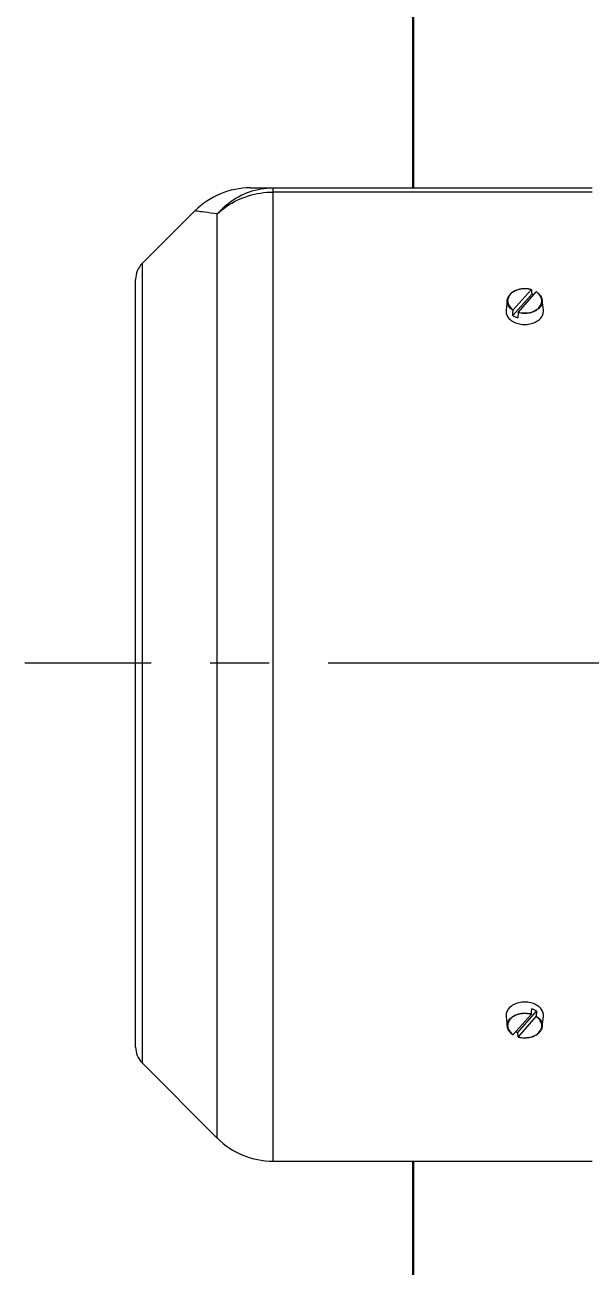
# Model space of a CAD drawing. Header units: millimetres. Extents: x 184 to 2141, y 95 to 1347.
# Drawn here: x 446.2 to 507.2, y 959.8 to 1093.4 of the extents above; entities that cross this region are included whole.
import ezdxf

# ---------------------------------------------------------------- set-up
doc = ezdxf.new("R2010")
doc.units = ezdxf.units.MM
doc.linetypes.add('CENTER', pattern=[50.8, 31.75, -6.35, 6.35, -6.35])
doc.layers.add('gruba', color=7, linetype='Continuous', lineweight=50)
doc.layers.add('oś', color=151, linetype='CENTER')

msp = doc.modelspace()

# ---------------------------------------------------------------- linework, layer by layer
at = {"color": 7, "linetype": 'Continuous'}
for p, q in [((470.509, 1075.877), (472.923, 1075.877)), ((472.923, 1075.877), (507.276, 1075.877)), ((472.923, 1075.877), (472.923, 1075.424)), ((472.923, 1075.424), (472.923, 971.167)), ((507.276, 1075.424), (472.923, 1075.424)), ((464.528, 1073.401), (458.851, 1067.724)), ((466.942, 973.644), (466.942, 1073.079)), ((458.851, 1067.724), (458.851, 1024.73)), ((458.143, 983.445), (458.143, 1066.016)), ((500.777, 1064.442), (498.732, 1062.15)), ((500.72, 1064.92), (498.788, 1062.754)), ((499.353, 1062.505), (501.25, 1064.687)), ((498.155, 1063.806), (498.021, 1062.729)), ((502.033, 1062.729), (501.899, 1063.806)), ((499.332, 1062.455), (499.298, 1061.901)), ((458.851, 1024.73), (458.851, 981.736)), ((498.021, 986.731), (498.155, 985.655)), ((500.72, 986.95), (498.788, 984.783)), ((499.298, 985.012), (501.305, 987.321)), ((499.353, 984.535), (501.25, 986.717)), ((501.305, 987.321), (501.271, 986.767)), ((501.899, 985.655), (502.033, 986.731)), ((499.332, 984.536), (499.298, 985.012)), ((458.851, 981.736), (466.942, 973.644)), ((472.923, 971.167), (507.276, 971.167))]:
    msp.add_line(p, q, dxfattribs=at)
at = {"color": 7, "linetype": 'Continuous', "flags": 128}
for points in [[(466.942, 1073.079), (467.162, 1073.325), (467.391, 1073.562), (467.628, 1073.789), (467.874, 1074.006), (468.128, 1074.212), (468.39, 1074.408), (468.658, 1074.592), (468.934, 1074.765), (469.216, 1074.926), (469.504, 1075.076), (469.797, 1075.213), (470.095, 1075.338), (470.398, 1075.45), (470.705, 1075.549), (471.015, 1075.636), (471.328, 1075.709), (471.644, 1075.769), (471.962, 1075.816), (472.281, 1075.85), (472.602, 1075.87), (472.923, 1075.877)], [(466.942, 1073.079), (467.182, 1073.297), (467.43, 1073.506), (467.687, 1073.705), (467.952, 1073.895), (468.224, 1074.075), (468.504, 1074.244), (468.79, 1074.403), (469.083, 1074.551), (469.382, 1074.688), (469.686, 1074.814), (469.995, 1074.929), (470.309, 1075.032), (470.627, 1075.123), (470.948, 1075.202), (471.273, 1075.27), (471.6, 1075.325), (471.929, 1075.368), (472.259, 1075.399), (472.591, 1075.417), (472.923, 1075.424)], [(466.942, 1073.079), (466.565, 1073.127), (466.217, 1073.172), (465.899, 1073.213), (465.612, 1073.251), (465.356, 1073.286), (465.133, 1073.316), (464.945, 1073.341), (464.791, 1073.363), (464.668, 1073.38), (464.583, 1073.392), (464.536, 1073.398), (464.53, 1073.399)], [(498.193, 1063.398), (498.177, 1063.455), (498.156, 1063.563), (498.148, 1063.672), (498.152, 1063.781), (498.169, 1063.89), (498.198, 1063.997), (498.24, 1064.102), (498.294, 1064.205), (498.331, 1064.262)], [(500.72, 1064.92), (500.574, 1064.957), (500.424, 1064.985), (500.271, 1065.005), (500.116, 1065.015), (499.961, 1065.015), (499.806, 1065.007), (499.652, 1064.989), (499.502, 1064.962), (499.355, 1064.926), (499.213, 1064.882), (499.076, 1064.829), (498.947, 1064.768), (498.825, 1064.7), (498.712, 1064.625), (498.608, 1064.543), (498.514, 1064.455), (498.431, 1064.362), (498.36, 1064.265), (498.3, 1064.163), (498.253, 1064.058), (498.218, 1063.951), (498.196, 1063.842), (498.188, 1063.733), (498.192, 1063.623), (498.21, 1063.514), (498.24, 1063.406), (498.284, 1063.3), (498.339, 1063.198), (498.407, 1063.099), (498.487, 1063.004), (498.577, 1062.915), (498.678, 1062.831), (498.788, 1062.754)], [(500.736, 1064.929), (500.696, 1064.94), (500.558, 1064.973), (500.417, 1064.999), (500.274, 1065.016), (500.129, 1065.026), (499.983, 1065.027), (499.838, 1065.021), (499.694, 1065.007), (499.552, 1064.984), (499.413, 1064.954), (499.277, 1064.917), (499.146, 1064.872), (499.02, 1064.82), (498.9, 1064.761), (498.787, 1064.695), (498.681, 1064.624), (498.584, 1064.547), (498.495, 1064.464), (498.415, 1064.377), (498.345, 1064.286), (498.334, 1064.27)], [(499.353, 1062.505), (499.5, 1062.469), (499.651, 1062.442), (499.804, 1062.424), (499.959, 1062.416), (500.114, 1062.416), (500.269, 1062.426), (500.422, 1062.445), (500.572, 1062.473), (500.719, 1062.51), (500.86, 1062.556), (500.996, 1062.61), (501.124, 1062.672), (501.245, 1062.741), (501.357, 1062.817), (501.459, 1062.9), (501.552, 1062.988), (501.633, 1063.082), (501.703, 1063.18), (501.761, 1063.282), (501.807, 1063.387), (501.839, 1063.494), (501.859, 1063.603), (501.866, 1063.713), (501.86, 1063.823), (501.84, 1063.932), (501.808, 1064.04), (501.763, 1064.145), (501.706, 1064.247), (501.636, 1064.345), (501.555, 1064.439), (501.463, 1064.528), (501.361, 1064.611), (501.25, 1064.687)], [(500.742, 1064.918), (500.741, 1064.924), (500.738, 1064.928), (500.733, 1064.929), (500.726, 1064.925), (500.72, 1064.92)], [(500.742, 1064.918), (500.758, 1064.703), (500.777, 1064.442)], [(500.977, 1064.373), (500.918, 1064.395), (500.848, 1064.42), (500.777, 1064.442)], [(501.25, 1064.687), (501.254, 1064.691), (501.261, 1064.696), (501.266, 1064.696), (501.266, 1064.695)], [(501.721, 1064.267), (501.695, 1064.305), (501.623, 1064.395), (501.542, 1064.481), (501.451, 1064.562), (501.352, 1064.638), (501.266, 1064.695)], [(501.725, 1064.259), (501.73, 1064.251), (501.79, 1064.15), (501.837, 1064.046), (501.873, 1063.939), (501.896, 1063.831), (501.906, 1063.722), (501.903, 1063.613), (501.888, 1063.504), (501.867, 1063.42)], [(498.021, 1062.729), (498.018, 1062.698), (498.013, 1062.585), (498.022, 1062.472), (498.043, 1062.36), (498.077, 1062.249), (498.123, 1062.141), (498.181, 1062.035), (498.251, 1061.933), (498.332, 1061.836), (498.424, 1061.743), (498.526, 1061.656), (498.637, 1061.574), (498.757, 1061.499), (498.886, 1061.432), (499.021, 1061.371), (499.163, 1061.319), (499.31, 1061.274), (499.462, 1061.238), (499.617, 1061.211), (499.775, 1061.192), (499.935, 1061.182), (500.095, 1061.182), (500.255, 1061.19), (500.413, 1061.207), (500.569, 1061.233), (500.721, 1061.268), (500.869, 1061.311), (501.012, 1061.363), (501.148, 1061.422), (501.277, 1061.489), (501.399, 1061.563), (501.512, 1061.643), (501.615, 1061.729), (501.708, 1061.821), (501.791, 1061.918), (501.863, 1062.02), (501.922, 1062.125), (501.97, 1062.233), (502.006, 1062.343), (502.029, 1062.455), (502.04, 1062.568), (502.038, 1062.681), (502.033, 1062.729)], [(498.767, 1062.704), (498.656, 1062.78), (498.555, 1062.863), (498.464, 1062.951), (498.384, 1063.044), (498.314, 1063.142), (498.256, 1063.243), (498.211, 1063.348), (498.193, 1063.398)], [(498.732, 1062.15), (498.751, 1062.453), (498.767, 1062.704)], [(498.788, 1062.754), (498.782, 1062.746), (498.775, 1062.734), (498.77, 1062.721), (498.768, 1062.714), (498.767, 1062.704)], [(501.867, 1063.42), (501.86, 1063.397), (501.82, 1063.291), (501.768, 1063.188), (501.703, 1063.089), (501.628, 1062.994), (501.542, 1062.903), (501.445, 1062.817), (501.339, 1062.738), (501.224, 1062.665), (501.101, 1062.599), (500.971, 1062.54), (500.834, 1062.489), (500.692, 1062.446), (500.545, 1062.412), (500.395, 1062.386), (500.242, 1062.369), (500.088, 1062.361), (499.933, 1062.362), (499.779, 1062.372), (499.627, 1062.391), (499.478, 1062.418), (499.332, 1062.455)], [(498.732, 1062.15), (498.796, 1062.111), (498.862, 1062.075), (498.93, 1062.04), (499, 1062.008), (499.072, 1061.978), (499.146, 1061.95), (499.221, 1061.924), (499.298, 1061.901)], [(499.332, 1062.455), (499.333, 1062.466), (499.337, 1062.478), (499.343, 1062.49), (499.35, 1062.501), (499.353, 1062.505)], [(501.101, 988.06), (500.962, 988.116), (500.818, 988.165), (500.668, 988.205), (500.514, 988.237), (500.358, 988.26), (500.199, 988.274), (500.039, 988.279), (499.879, 988.276), (499.72, 988.263), (499.563, 988.241), (499.408, 988.211), (499.258, 988.172), (499.113, 988.124), (498.973, 988.069), (498.84, 988.006), (498.715, 987.936), (498.597, 987.858), (498.489, 987.775), (498.391, 987.686), (498.303, 987.591), (498.225, 987.492), (498.16, 987.389), (498.106, 987.282), (498.064, 987.173), (498.034, 987.062), (498.018, 986.949), (498.013, 986.836), (498.021, 986.731)], [(502.033, 986.731), (502.04, 986.819), (502.038, 986.932), (502.023, 987.045), (501.995, 987.156), (501.955, 987.266), (501.903, 987.373), (501.839, 987.477), (501.763, 987.576), (501.677, 987.672), (501.58, 987.762), (501.473, 987.846), (501.357, 987.924), (501.233, 987.996), (501.101, 988.06)], [(498.188, 986.047), (498.198, 986.079), (498.24, 986.184), (498.294, 986.286), (498.36, 986.385), (498.437, 986.48), (498.525, 986.57), (498.623, 986.654), (498.73, 986.733), (498.846, 986.805), (498.971, 986.87), (499.102, 986.928), (499.24, 986.978), (499.382, 987.019), (499.53, 987.053), (499.68, 987.077), (499.833, 987.093), (499.988, 987.1), (500.142, 987.097), (500.296, 987.086), (500.448, 987.066), (500.597, 987.037), (500.742, 987)], [(500.72, 986.95), (500.574, 986.987), (500.424, 987.015), (500.271, 987.034), (500.116, 987.044), (499.961, 987.045), (499.806, 987.036), (499.652, 987.018), (499.502, 986.991), (499.355, 986.956), (499.213, 986.911), (499.076, 986.858), (498.947, 986.798), (498.825, 986.729), (498.712, 986.654), (498.608, 986.572), (498.514, 986.485), (498.431, 986.392), (498.36, 986.294), (498.3, 986.193), (498.253, 986.088), (498.218, 985.981), (498.196, 985.872), (498.188, 985.762), (498.192, 985.652), (498.21, 985.543), (498.24, 985.435), (498.284, 985.33), (498.339, 985.227), (498.407, 985.128), (498.487, 985.034), (498.577, 984.944), (498.678, 984.861), (498.788, 984.783)], [(499.353, 984.535), (499.5, 984.499), (499.651, 984.472), (499.804, 984.454), (499.959, 984.445), (500.114, 984.446), (500.269, 984.456), (500.422, 984.475), (500.572, 984.503), (500.719, 984.54), (500.86, 984.585), (500.996, 984.639), (501.124, 984.701), (501.245, 984.77), (501.357, 984.847), (501.459, 984.929), (501.552, 985.018), (501.633, 985.111), (501.703, 985.209), (501.761, 985.311), (501.807, 985.416), (501.839, 985.524), (501.859, 985.633), (501.866, 985.743), (501.86, 985.853), (501.84, 985.962), (501.808, 986.069), (501.763, 986.174), (501.706, 986.276), (501.636, 986.375), (501.555, 986.469), (501.463, 986.557), (501.361, 986.64), (501.25, 986.717)], [(500.742, 987), (500.741, 986.992), (500.738, 986.98), (500.733, 986.968), (500.726, 986.956), (500.72, 986.95)], [(500.742, 987), (500.758, 987.25), (500.777, 987.554)], [(501.305, 987.321), (501.245, 987.357), (501.183, 987.39), (501.119, 987.422), (501.054, 987.452), (500.987, 987.481), (500.918, 987.507), (500.848, 987.531), (500.777, 987.554)], [(501.25, 986.717), (501.254, 986.722), (501.261, 986.733), (501.266, 986.746), (501.27, 986.758), (501.271, 986.767)], [(501.271, 986.767), (501.382, 986.691), (501.485, 986.61), (501.577, 986.522), (501.659, 986.429), (501.73, 986.332), (501.79, 986.231), (501.837, 986.127), (501.858, 986.069)], [(498.328, 985.202), (498.314, 985.224), (498.256, 985.325), (498.211, 985.429), (498.177, 985.536), (498.156, 985.644), (498.148, 985.753), (498.152, 985.863), (498.169, 985.971), (498.188, 986.047)], [(498.332, 985.194), (498.348, 985.169), (498.419, 985.078), (498.499, 984.992), (498.588, 984.91), (498.686, 984.833), (498.771, 984.776)], [(499.064, 985.093), (499.072, 985.089), (499.146, 985.061), (499.221, 985.036), (499.298, 985.012)], [(499.338, 984.526), (499.378, 984.515), (499.516, 984.483), (499.658, 984.459), (499.801, 984.442), (499.946, 984.434), (500.092, 984.433), (500.237, 984.441), (500.381, 984.456), (500.522, 984.48), (500.661, 984.511), (500.796, 984.55), (500.927, 984.596), (501.052, 984.649), (501.171, 984.709), (501.283, 984.775), (501.387, 984.848), (501.484, 984.926), (501.572, 985.009), (501.65, 985.097), (501.719, 985.188), (501.722, 985.194)], [(501.858, 986.069), (501.873, 986.021), (501.896, 985.913), (501.906, 985.804), (501.903, 985.694), (501.888, 985.586), (501.86, 985.478), (501.82, 985.373), (501.768, 985.27), (501.725, 985.201)], [(498.788, 984.783), (498.782, 984.778), (498.775, 984.774), (498.771, 984.775)], [(499.332, 984.536), (499.333, 984.529), (499.337, 984.526), (499.343, 984.527), (499.35, 984.531), (499.353, 984.535)]]:
    msp.add_lwpolyline(points, dxfattribs=at)
at = {"color": 7, "linetype": 'Continuous'}
for centre, radius, start, end in [((470.506, 1067.419), 8.457, 89.99999, 134.98406), ((460.559, 1066.016), 2.416, 135, 180), ((460.559, 983.445), 2.416, 180, 225), ((472.923, 979.625), 8.457, 225, 270)]:
    msp.add_arc(centre, radius, start, end, dxfattribs=at)
at = {"layer": 'gruba'}
for p, q in [((488.03, 1205.235), (488.03, 1075.877)), ((488.03, 678.81), (488.03, 971.167)), ((488.03, 679.099), (488.03, 971.167)), ((488.03, 675.871), (488.03, 971.167))]:
    msp.add_line(p, q, dxfattribs=at)
at = {"layer": 'oś'}
msp.add_line((1069.434, 1024.73), (446.223, 1024.73), dxfattribs=at)

doc.saveas('drawing.dxf')
